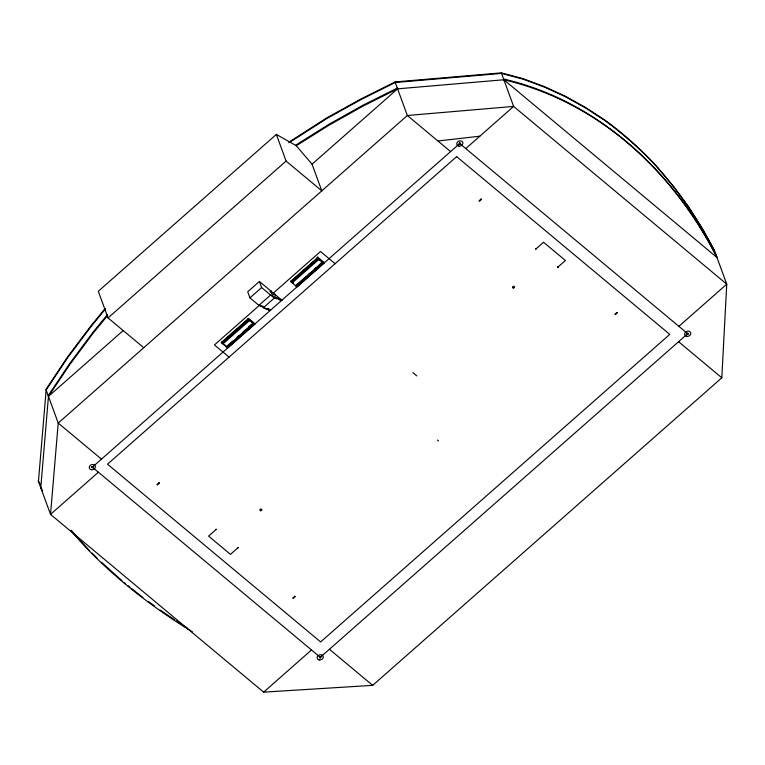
<?xml version="1.0" encoding="UTF-8"?>
<svg xmlns="http://www.w3.org/2000/svg" width="765" height="765" viewBox="0 0 765 765"><rect width="100%" height="100%" fill="white"/><g stroke="black" fill="none" stroke-linecap="round" stroke-linejoin="round"><path stroke-width="1.15" d="M40.344 484.427L38.25 480.822L50.528 514.376L263.648 692.143L372.679 685.354L721.816 377.795L726.75 284.178L714.472 250.624L702.117 228.19L688.471 206.665L673.822 186.775L657.929 167.764A470.351 400.43 -65.3 0 0 604.656 119.952L585.282 107.32L565.134 96.122L544.364 86.617L523.002 78.642L501.352 72.857L395.065 81.941L360.764 99.048L326.865 117.829L288.826 142.204M93.043 466.966C89.907 469.022 94.43 464.623 91.618 467.386M38.451 481.376L46.139 390.064L67.588 357.781L90.949 326.674L105.312 309.146M107.636 315.486L93.273 333.005L69.978 364.331L48.453 396.394L40.775 487.716A419.88 219.335 18.1 0 0 42.544 490.757M686.97 333.836C690.24 331.972 685.411 336.112 688.414 333.511M273.574 294.362L273.86 293.846L273.248 294.085M275.314 295.06L275.4 295.873M48.176 395.639L69.701 363.566L92.995 332.249L107.368 314.721M105.111 308.591L90.748 326.11L67.377 357.217L45.929 389.5L58.217 423.064L50.528 514.376L98.389 472.215M276.347 134.411L286.1 161.071L321.807 190.858L312.053 164.188L296.275 145.723L276.347 134.411L98.293 291.264L108.047 317.924L143.753 347.702M108.047 317.924L286.1 161.071M48.453 396.394L123.308 330.461M312.053 164.188L397.59 88.836L503.877 79.761A419.88 339.708 -84 0 1 716.996 257.518L503.877 79.761M259.421 281.463L247.717 291.771L249.945 297.872L258.905 305.34L270.179 310.514L263.256 307.817L274.96 297.509L281.883 300.205L259.421 281.463L261.649 287.564L270.6 295.032L281.883 300.205M249.945 297.872L261.649 287.564M270.208 291.599L270.867 291.016M258.905 305.34L270.6 295.032M259.842 304.948L214.449 344.939L229.051 357.112M273.334 293.062L320.506 251.513L335.108 263.686M260.98 306.296L261.649 305.713L264.709 307.119M248.52 319.043L221.888 342.51L222.223 343.428L248.855 319.961L248.52 319.043L253.798 323.442L227.329 347.377L226.459 346.641L232.665 341.171M317.877 257.948L318.211 258.866L291.58 282.333L291.236 281.405L317.877 257.948L323.155 262.347L296.686 286.282L295.806 285.546L306.459 276.165M248.156 318.814L248.453 319.359L222.185 342.51L221.888 341.955A4.81 1.176 48.6 0 0 222.137 342.567M293.196 283.442L291.532 281.405L317.81 258.264L317.293 257.212M292.412 282.715L318.68 259.574L317.81 258.264M237.112 337.26L238.881 335.692M243.327 331.781L245.986 329.438M248.654 327.095L252.201 323.958M308.238 274.597L310.016 273.029M314.453 269.127L316.232 267.559M319.78 264.432L322.447 262.079L323.327 262.816M253.97 323.911L253.091 323.184L226.622 347.09L226.459 346.641M322.447 262.079L295.978 285.995L295.806 285.546M232.818 341.926L234.32 340.597L234.501 341.066M239.493 336.045L247.535 328.96M249.323 327.382L251.111 325.804M298.293 284.245L302.73 280.334M304.508 278.766L323.155 262.347M255.051 323.872L227.683 347.979L221.2 342.577L248.558 318.441L255.041 323.853M465.77 148.582L513.631 106.421L501.352 72.857M216.16 529.447L208.577 536.122L230.456 554.367L238.03 547.692M535.959 248.921L543.533 242.247L565.412 260.492L557.838 267.167M263.648 692.143L311.508 649.973M678.89 326.349L726.75 284.178L513.631 106.421L407.343 115.496L58.217 423.064L101.468 459.143M289.027 142.768L327.066 118.393L360.965 99.613L395.266 82.496L501.553 73.421L523.203 79.206L544.575 87.181L565.345 96.686L585.493 107.884L604.857 120.516A470.351 400.43 -65.3 0 1 658.139 168.329C680.391 193.44 699.315 221.362 714.673 251.178M295.998 144.968L329.18 124.179L363.002 105.188L397.312 88.08M296.275 145.723L329.466 124.944L363.279 105.953L397.59 88.836M459.564 142.94L459.344 144.03L460.549 143.371L459.564 142.94L459.87 144.126M320.459 657.91L320.525 656.752L319.483 657.479L320.459 657.91L320.153 656.733M459.124 143.791L460.511 143.218M319.521 657.632L320.908 657.058M273.975 294.697L274.951 294.755M437.905 140.989L479.818 136.208M293.244 282.897L292.947 282.534M503.59 78.996C597.685 100.703 674.003 171.962 716.719 256.763M277.14 298.914L272.024 296.571L272.684 295.988L270.81 290.853L270.15 291.427L271.843 292.842M279.177 299.851L281.166 300.626M268.802 308.993L270.781 309.768M187.272 628.017L184.212 626.162M174.487 619.707L160.172 610.04M176.39 620.979L181.238 624.192M148.706 601.72L154.434 605.88M124.102 582.548L125.546 583.695M128.118 585.751L129.974 587.224M131.829 588.696L142.969 597.561M450.604 151.575L407.343 115.496L395.065 81.941M678.565 341.716L721.816 377.795M318.211 258.866L322.61 262.529M318.728 259.469L319.588 260.186M412.861 372.593L416.791 375.883M291.236 281.405L292.995 282.878M437.417 439.999L438.565 440.965M267.616 308.372L269.328 309.796M248.453 319.359L253.253 323.633M250.232 321.281L248.931 319.952A4.81 1.176 48.6 0 1 248.243 318.785M224.528 344.709L227.329 347.377M223.839 344.537L222.538 343.198L223.055 343.81L249.333 320.669L248.845 319.99M329.428 649.275L372.679 685.354M122.056 580.759L101.41 562.208M92.029 553.124L97.145 558.077M76.94 537.02L71.135 530.155M79.818 540.128L89.515 550.599M40.497 486.951L41.74 488.959M291.236 280.86L291.532 281.405M92.068 466.535L92.565 467.664M238.766 337.308L238.594 336.83L235.496 340.186M231.231 343.944L231.059 343.475L228.965 345.943M687.515 333.177L687.907 334.343M192.484 631.919A419.88 219.335 18.1 0 1 71.241 530.929M318.288 258.847A4.81 1.176 48.6 0 1 317.379 257.183M291.895 282.103A4.81 1.176 48.6 0 1 291.207 280.937M215.912 529.399L216.409 529.437L215.912 529.399M237.791 547.644L238.288 547.683L237.791 547.644M535.71 248.874L536.198 248.969L535.739 248.826M557.589 267.119L558.087 267.157L557.589 267.119M317.915 257.346L290.557 281.482L297.04 286.885L324.408 262.778L317.915 257.375M459.727 143.543L92.345 467.176L320.305 657.307L687.687 333.683L459.727 143.543M456.648 156.624L107.511 464.183L320.631 641.94L669.767 334.382L456.648 156.624M159.005 482.763L156.892 484.618L157.332 484.991L159.445 483.136L159.005 482.763M481.089 199.034L478.986 200.889L479.426 201.252L481.529 199.397L481.089 199.034M294.812 596.212L292.708 598.067L293.148 598.431L295.252 596.576L294.812 596.212M616.896 312.474L614.792 314.329L615.232 314.702L617.336 312.847L616.896 312.474M686.568 336.313A3.136 2.572 -20.1 0 0 690.747 333.043A3.136 2.572 -20.1 0 0 685.803 331.905A3.136 2.572 -20.1 0 0 686.568 336.313M319.292 659.946A3.136 2.572 -20.1 0 0 323.213 656.447A3.136 2.572 -20.1 0 0 318.135 655.643A3.136 2.572 -20.1 0 0 319.292 659.946M91.389 469.7A3.136 2.572 -20.1 0 0 95.309 466.201A3.136 2.572 -20.1 0 0 90.241 465.397A3.136 2.572 -20.1 0 0 91.389 469.7M458.895 146.105A3.136 2.572 -20.1 0 0 462.815 142.606A3.136 2.572 -20.1 0 0 457.738 141.802A3.136 2.572 -20.1 0 0 458.895 146.105M513.258 287.984A1.004 0.822 -20.1 0 0 514.529 286.875A1.004 0.822 -20.1 0 0 512.904 286.598A1.004 0.822 -20.1 0 0 513.258 287.984M260.559 510.685A1.004 0.822 -20.1 0 0 261.821 509.576A1.004 0.822 -20.1 0 0 260.205 509.299A1.004 0.822 -20.1 0 0 260.559 510.685"/></g></svg>
